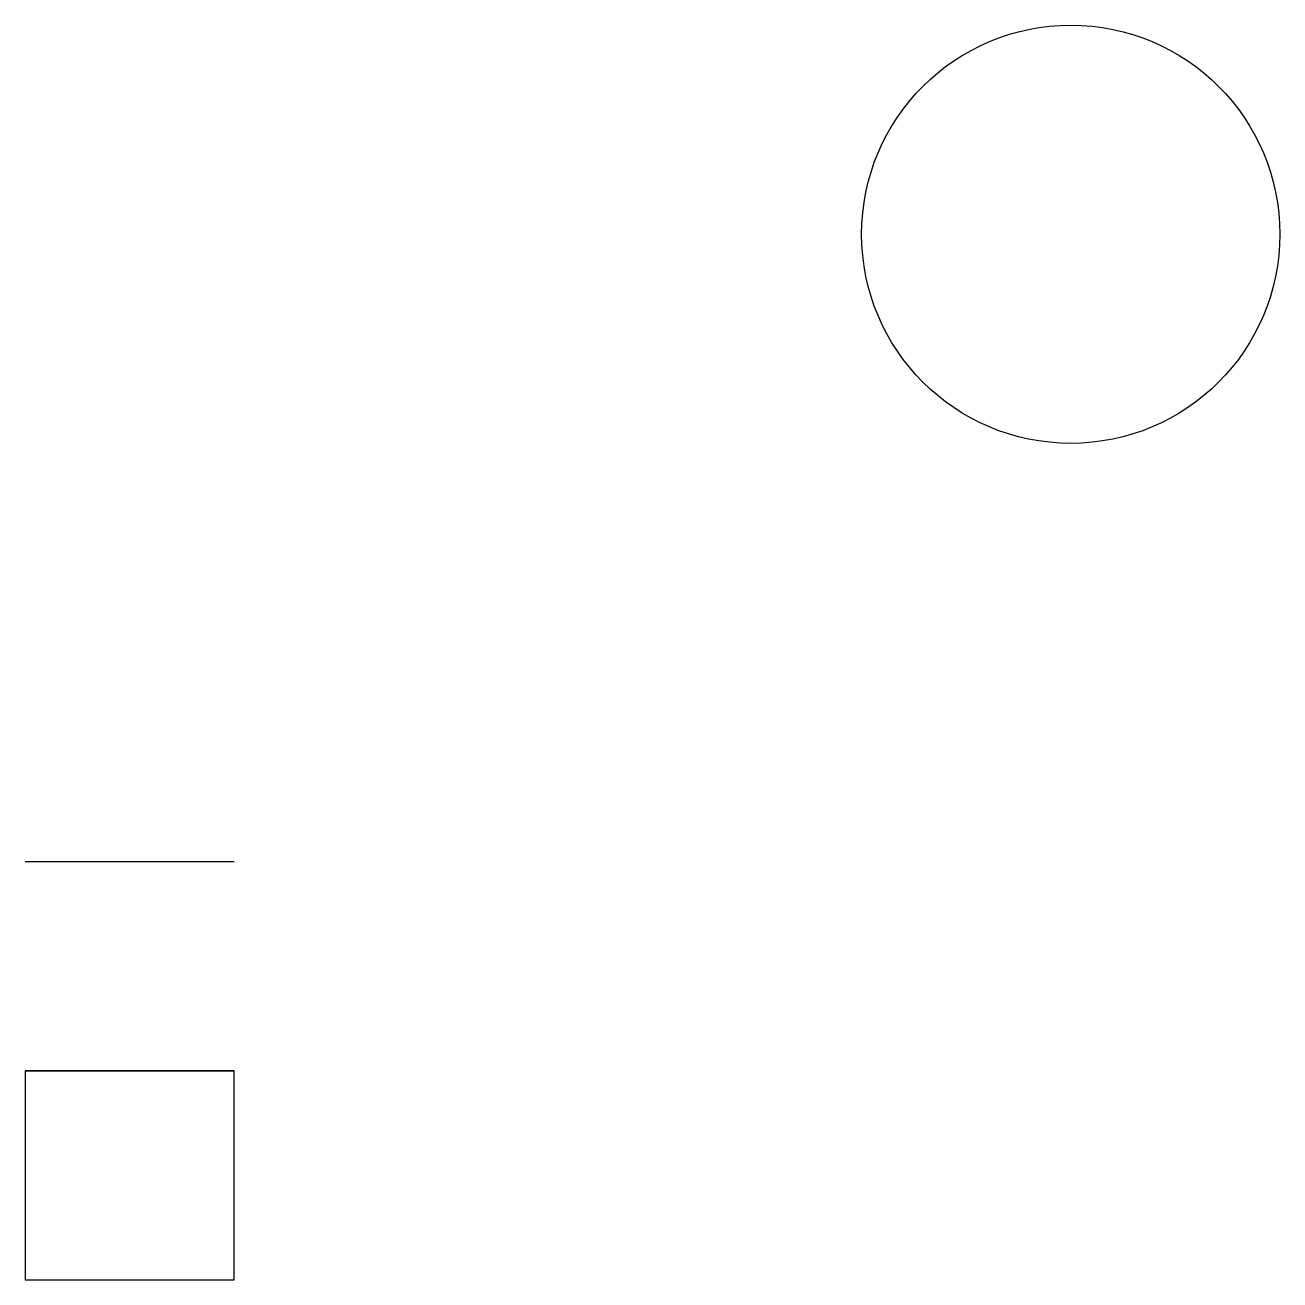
# Model space of a CAD drawing. Header units: metres. Extents: x 0 to 6, y 0 to 6.
import ezdxf

# ---------------------------------------------------------------- set-up
doc = ezdxf.new("R2010")
doc.units = ezdxf.units.M

msp = doc.modelspace()

# ---------------------------------------------------------------- linework, layer by layer
msp.add_line((0, 2), (1, 2))
at = {"layer": 'EJES', "color": 5}
msp.add_line((0, 1), (1, 1), dxfattribs=at)
at = {"layer": 'EJES'}
msp.add_3dface([(0, 0), (1, 0), (1, 1), (0, 1)], dxfattribs=at)
at = {"layer": 'MUROS'}
msp.add_line((0, 0), (1, 0), dxfattribs=at)
msp.add_circle((5, 5), 1, dxfattribs=at)

doc.saveas('drawing.dxf')
